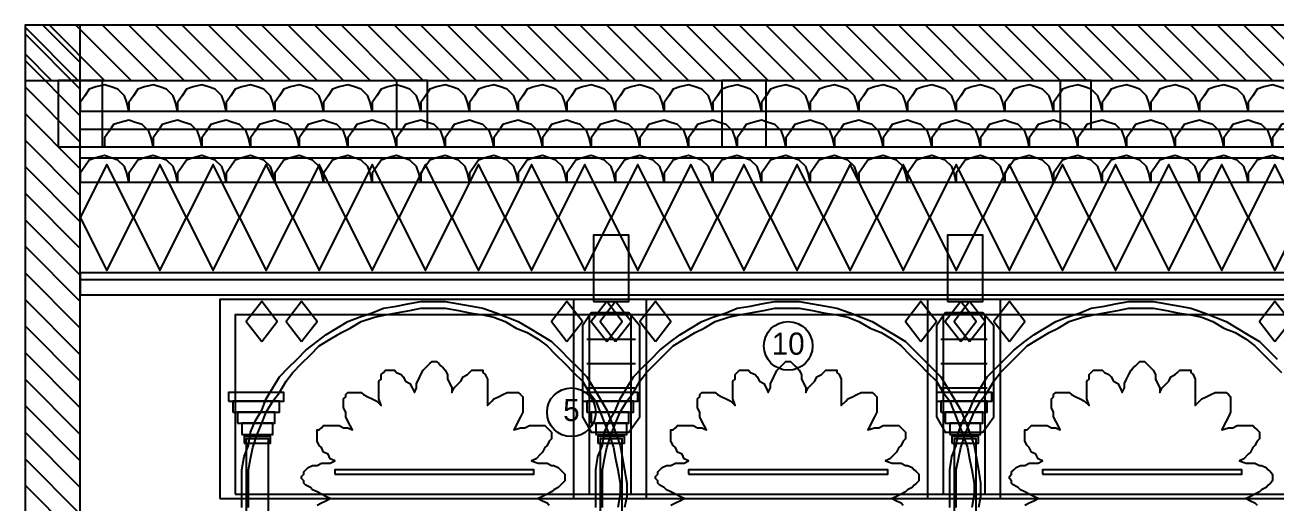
# Model space of a CAD drawing. Header units: metres. Extents: x 0 to 110, y 0 to 17.
# Drawn here: x 71.15 to 76.81, y 3.74 to 5.9 of the extents above; entities that cross this region are included whole.
import ezdxf
from ezdxf.enums import TextEntityAlignment as Align

# ---------------------------------------------------------------- set-up
doc = ezdxf.new("R2010")
doc.units = ezdxf.units.M
for name, color, linetype in [('A-ANNO', 2, 'CONTINUOUS'), ('A-HATCH', 8, 'CONTINUOUS'), ('A-WALL-CUT', 7, 'CONTINUOUS'), ('I-CEIL', 30, 'CONTINUOUS'), ('I-DECO', 8, 'CONTINUOUS'), ('I-FINE', 9, 'CONTINUOUS'), ('I-JOIN', 7, 'CONTINUOUS'), ('I-LIGHT', 2, 'CONTINUOUS')]:
    doc.layers.add(name, color=color, linetype=linetype)

msp = doc.modelspace()

# ---------------------------------------------------------------- linework, layer by layer
at = {"layer": 'A-ANNO'}
for centre in [(74.6, 4.45), (73.62, 4.15)]:
    msp.add_circle(centre, 0.11, dxfattribs=at)
at = {"layer": 'A-HATCH'}
for p, q in [((71.15, 5.89), (71.39, 5.65)), ((71.23, 5.9), (71.4, 5.73)), ((71.26, 5.9), (71.51, 5.65)), ((71.38, 5.9), (71.63, 5.65)), ((71.5, 5.9), (71.75, 5.65)), ((71.62, 5.9), (71.87, 5.65)), ((71.74, 5.9), (71.99, 5.65)), ((71.86, 5.9), (72.11, 5.65)), ((71.98, 5.9), (72.23, 5.65)), ((72.1, 5.9), (72.35, 5.65)), ((72.22, 5.9), (72.47, 5.65)), ((72.34, 5.9), (72.59, 5.65)), ((72.46, 5.9), (72.71, 5.65)), ((72.58, 5.9), (72.83, 5.65)), ((72.7, 5.9), (72.95, 5.65)), ((72.82, 5.9), (73.07, 5.65)), ((72.94, 5.9), (73.19, 5.65)), ((73.06, 5.9), (73.31, 5.65)), ((73.18, 5.9), (73.43, 5.65)), ((73.3, 5.9), (73.55, 5.65)), ((73.42, 5.9), (73.67, 5.65)), ((73.54, 5.9), (73.79, 5.65)), ((73.66, 5.9), (73.91, 5.65)), ((73.78, 5.9), (74.03, 5.65)), ((73.9, 5.9), (74.15, 5.65)), ((74.02, 5.9), (74.27, 5.65)), ((74.14, 5.9), (74.39, 5.65)), ((74.26, 5.9), (74.51, 5.65)), ((74.38, 5.9), (74.63, 5.65)), ((74.5, 5.9), (74.75, 5.65)), ((74.62, 5.9), (74.87, 5.65)), ((74.74, 5.9), (74.99, 5.65)), ((74.86, 5.9), (75.11, 5.65)), ((74.98, 5.9), (75.23, 5.65)), ((75.1, 5.9), (75.35, 5.65)), ((75.22, 5.9), (75.47, 5.65)), ((75.34, 5.9), (75.59, 5.65)), ((75.46, 5.9), (75.71, 5.65)), ((75.58, 5.9), (75.83, 5.65)), ((75.7, 5.9), (75.95, 5.65)), ((75.82, 5.9), (76.07, 5.65)), ((75.94, 5.9), (76.19, 5.65)), ((76.06, 5.9), (76.31, 5.65)), ((76.18, 5.9), (76.43, 5.65)), ((76.3, 5.9), (76.55, 5.65)), ((76.42, 5.9), (76.67, 5.65)), ((76.54, 5.9), (76.79, 5.65)), ((76.66, 5.9), (76.91, 5.65)), ((76.78, 5.9), (77.03, 5.65)), ((71.15, 5.86), (71.4, 5.61)), ((71.15, 5.77), (71.27, 5.65)), ((71.15, 5.74), (71.4, 5.49)), ((71.15, 5.62), (71.4, 5.37)), ((71.15, 5.5), (71.4, 5.25)), ((71.15, 5.38), (71.4, 5.13)), ((71.15, 5.26), (71.4, 5.01)), ((71.15, 5.14), (71.4, 4.89)), ((71.15, 5.02), (71.4, 4.77)), ((71.15, 4.9), (71.4, 4.65)), ((71.15, 4.78), (71.4, 4.53)), ((71.15, 4.66), (71.4, 4.41)), ((71.15, 4.54), (71.4, 4.29)), ((71.15, 4.42), (71.4, 4.17)), ((71.15, 4.3), (71.4, 4.05)), ((71.15, 4.18), (71.4, 3.93)), ((71.15, 4.06), (71.4, 3.81)), ((71.15, 3.94), (71.4, 3.69)), ((71.15, 3.82), (71.4, 3.57))]:
    msp.add_line(p, q, dxfattribs=at)
at = {"layer": 'A-WALL-CUT'}
for points in [[(71.15, 5.65), (83.65, 5.65), (83.65, 5.9), (71.15, 5.9)], [(71.15, 1.18), (71.4, 1.18), (71.4, 5.9), (71.15, 5.9)]]:
    msp.add_lwpolyline(points, close=True, dxfattribs=at)
at = {"layer": 'I-CEIL'}
for p, q in [((71.4, 5.43), (83.4, 5.43)), ((71.4, 5.35), (83.4, 5.35))]:
    msp.add_line(p, q, dxfattribs=at)
for points in [[(71.3, 5.35), (71.5, 5.35), (71.5, 5.65), (71.3, 5.65)], [(72.83, 5.43), (72.97, 5.43), (72.97, 5.65), (72.83, 5.65)], [(74.3, 5.35), (74.5, 5.35), (74.5, 5.65), (74.3, 5.65)], [(75.83, 5.43), (75.97, 5.43), (75.97, 5.65), (75.83, 5.65)]]:
    msp.add_lwpolyline(points, close=True, dxfattribs=at)
at = {"layer": 'I-DECO'}
for p, q in [((71.4, 5.3), (80.7, 5.3)), ((71.4, 4.75), (80.7, 4.75))]:
    msp.add_line(p, q, dxfattribs=at)
for points in [[(71.62, 5.51), (71.61, 5.55), (71.6, 5.58), (71.57, 5.61), (71.54, 5.62), (71.51, 5.63), (71.47, 5.62), (71.44, 5.61), (71.42, 5.58), (71.4, 5.55), (71.4, 5.51)], [(71.84, 5.51), (71.83, 5.55), (71.82, 5.58), (71.79, 5.61), (71.76, 5.62), (71.73, 5.63), (71.69, 5.62), (71.66, 5.61), (71.64, 5.58), (71.62, 5.55), (71.62, 5.51)], [(72.06, 5.51), (72.05, 5.55), (72.04, 5.58), (72.01, 5.61), (71.98, 5.62), (71.95, 5.63), (71.91, 5.62), (71.88, 5.61), (71.86, 5.58), (71.84, 5.55), (71.84, 5.51)], [(72.28, 5.51), (72.27, 5.55), (72.26, 5.58), (72.23, 5.61), (72.2, 5.62), (72.17, 5.63), (72.13, 5.62), (72.1, 5.61), (72.08, 5.58), (72.06, 5.55), (72.06, 5.51)], [(72.5, 5.51), (72.49, 5.55), (72.48, 5.58), (72.45, 5.61), (72.42, 5.62), (72.39, 5.63), (72.35, 5.62), (72.32, 5.61), (72.3, 5.58), (72.28, 5.55), (72.28, 5.51)], [(72.72, 5.51), (72.71, 5.55), (72.7, 5.58), (72.67, 5.61), (72.64, 5.62), (72.61, 5.63), (72.57, 5.62), (72.54, 5.61), (72.52, 5.58), (72.5, 5.55), (72.5, 5.51)], [(72.94, 5.51), (72.93, 5.55), (72.92, 5.58), (72.89, 5.61), (72.86, 5.62), (72.83, 5.63), (72.79, 5.62), (72.76, 5.61), (72.74, 5.58), (72.72, 5.55), (72.72, 5.51)], [(73.16, 5.51), (73.15, 5.55), (73.14, 5.58), (73.11, 5.61), (73.08, 5.62), (73.05, 5.63), (73.01, 5.62), (72.98, 5.61), (72.96, 5.58), (72.94, 5.55), (72.94, 5.51)], [(73.38, 5.51), (73.37, 5.55), (73.36, 5.58), (73.33, 5.61), (73.3, 5.62), (73.27, 5.63), (73.23, 5.62), (73.2, 5.61), (73.18, 5.58), (73.16, 5.55), (73.16, 5.51)], [(73.6, 5.51), (73.59, 5.55), (73.58, 5.58), (73.55, 5.61), (73.52, 5.62), (73.49, 5.63), (73.45, 5.62), (73.42, 5.61), (73.4, 5.58), (73.38, 5.55), (73.38, 5.51)], [(73.82, 5.51), (73.81, 5.55), (73.8, 5.58), (73.77, 5.61), (73.74, 5.62), (73.71, 5.63), (73.67, 5.62), (73.64, 5.61), (73.62, 5.58), (73.6, 5.55), (73.6, 5.51)], [(74.04, 5.51), (74.03, 5.55), (74.02, 5.58), (73.99, 5.61), (73.96, 5.62), (73.93, 5.63), (73.89, 5.62), (73.86, 5.61), (73.84, 5.58), (73.82, 5.55), (73.82, 5.51)], [(74.26, 5.51), (74.25, 5.55), (74.24, 5.58), (74.21, 5.61), (74.18, 5.62), (74.15, 5.63), (74.11, 5.62), (74.08, 5.61), (74.06, 5.58), (74.04, 5.55), (74.04, 5.51)], [(74.48, 5.51), (74.47, 5.55), (74.46, 5.58), (74.43, 5.61), (74.4, 5.62), (74.37, 5.63), (74.33, 5.62), (74.3, 5.61), (74.28, 5.58), (74.26, 5.55), (74.26, 5.51)], [(74.7, 5.51), (74.69, 5.55), (74.68, 5.58), (74.65, 5.61), (74.62, 5.62), (74.59, 5.63), (74.55, 5.62), (74.52, 5.61), (74.5, 5.58), (74.48, 5.55), (74.48, 5.51)], [(74.92, 5.51), (74.91, 5.55), (74.9, 5.58), (74.87, 5.61), (74.84, 5.62), (74.81, 5.63), (74.77, 5.62), (74.74, 5.61), (74.72, 5.58), (74.7, 5.55), (74.7, 5.51)], [(75.14, 5.51), (75.13, 5.55), (75.12, 5.58), (75.09, 5.61), (75.06, 5.62), (75.03, 5.63), (74.99, 5.62), (74.96, 5.61), (74.94, 5.58), (74.92, 5.55), (74.92, 5.51)], [(75.36, 5.51), (75.35, 5.55), (75.34, 5.58), (75.31, 5.61), (75.28, 5.62), (75.25, 5.63), (75.21, 5.62), (75.18, 5.61), (75.16, 5.58), (75.14, 5.55), (75.14, 5.51)], [(75.58, 5.51), (75.57, 5.55), (75.56, 5.58), (75.53, 5.61), (75.5, 5.62), (75.47, 5.63), (75.43, 5.62), (75.4, 5.61), (75.38, 5.58), (75.36, 5.55), (75.36, 5.51)], [(75.8, 5.51), (75.79, 5.55), (75.78, 5.58), (75.75, 5.61), (75.72, 5.62), (75.69, 5.63), (75.65, 5.62), (75.62, 5.61), (75.6, 5.58), (75.58, 5.55), (75.58, 5.51)], [(76.02, 5.51), (76.01, 5.55), (76, 5.58), (75.97, 5.61), (75.94, 5.62), (75.91, 5.63), (75.87, 5.62), (75.84, 5.61), (75.82, 5.58), (75.8, 5.55), (75.8, 5.51)], [(76.24, 5.51), (76.23, 5.55), (76.22, 5.58), (76.19, 5.61), (76.16, 5.62), (76.13, 5.63), (76.09, 5.62), (76.06, 5.61), (76.04, 5.58), (76.02, 5.55), (76.02, 5.51)], [(76.46, 5.51), (76.45, 5.55), (76.44, 5.58), (76.41, 5.61), (76.38, 5.62), (76.35, 5.63), (76.31, 5.62), (76.28, 5.61), (76.26, 5.58), (76.24, 5.55), (76.24, 5.51)], [(76.68, 5.51), (76.67, 5.55), (76.66, 5.58), (76.63, 5.61), (76.6, 5.62), (76.57, 5.63), (76.53, 5.62), (76.5, 5.61), (76.48, 5.58), (76.46, 5.55), (76.46, 5.51)], [(76.9, 5.51), (76.89, 5.55), (76.88, 5.58), (76.85, 5.61), (76.82, 5.62), (76.79, 5.63), (76.75, 5.62), (76.72, 5.61), (76.7, 5.58), (76.68, 5.55), (76.68, 5.51)], [(71.73, 5.35), (71.72, 5.39), (71.71, 5.42), (71.68, 5.45), (71.65, 5.46), (71.62, 5.47), (71.58, 5.46), (71.55, 5.45), (71.53, 5.42), (71.51, 5.39), (71.51, 5.35)], [(71.95, 5.35), (71.94, 5.39), (71.93, 5.42), (71.9, 5.45), (71.87, 5.46), (71.84, 5.47), (71.8, 5.46), (71.77, 5.45), (71.75, 5.42), (71.73, 5.39), (71.73, 5.35)], [(72.17, 5.35), (72.16, 5.39), (72.15, 5.42), (72.12, 5.45), (72.09, 5.46), (72.06, 5.47), (72.02, 5.46), (71.99, 5.45), (71.97, 5.42), (71.95, 5.39), (71.95, 5.35)], [(72.39, 5.35), (72.38, 5.39), (72.37, 5.42), (72.34, 5.45), (72.31, 5.46), (72.28, 5.47), (72.24, 5.46), (72.21, 5.45), (72.19, 5.42), (72.17, 5.39), (72.17, 5.35)], [(72.61, 5.35), (72.6, 5.39), (72.59, 5.42), (72.56, 5.45), (72.53, 5.46), (72.5, 5.47), (72.46, 5.46), (72.43, 5.45), (72.41, 5.42), (72.39, 5.39), (72.39, 5.35)], [(72.83, 5.35), (72.82, 5.39), (72.81, 5.42), (72.78, 5.45), (72.75, 5.46), (72.72, 5.47), (72.68, 5.46), (72.65, 5.45), (72.63, 5.42), (72.61, 5.39), (72.61, 5.35)], [(73.05, 5.35), (73.04, 5.39), (73.03, 5.42), (73, 5.45), (72.97, 5.46), (72.94, 5.47), (72.9, 5.46), (72.87, 5.45), (72.85, 5.42), (72.83, 5.39), (72.83, 5.35)], [(73.27, 5.35), (73.26, 5.39), (73.25, 5.42), (73.22, 5.45), (73.19, 5.46), (73.16, 5.47), (73.12, 5.46), (73.09, 5.45), (73.07, 5.42), (73.05, 5.39), (73.05, 5.35)], [(73.49, 5.35), (73.48, 5.39), (73.47, 5.42), (73.44, 5.45), (73.41, 5.46), (73.38, 5.47), (73.34, 5.46), (73.31, 5.45), (73.29, 5.42), (73.27, 5.39), (73.27, 5.35)], [(73.71, 5.35), (73.7, 5.39), (73.69, 5.42), (73.66, 5.45), (73.63, 5.46), (73.6, 5.47), (73.56, 5.46), (73.53, 5.45), (73.51, 5.42), (73.49, 5.39), (73.49, 5.35)], [(73.93, 5.35), (73.92, 5.39), (73.91, 5.42), (73.88, 5.45), (73.85, 5.46), (73.82, 5.47), (73.78, 5.46), (73.75, 5.45), (73.73, 5.42), (73.71, 5.39), (73.71, 5.35)], [(74.15, 5.35), (74.14, 5.39), (74.13, 5.42), (74.1, 5.45), (74.07, 5.46), (74.04, 5.47), (74, 5.46), (73.97, 5.45), (73.95, 5.42), (73.93, 5.39), (73.93, 5.35)], [(74.37, 5.35), (74.36, 5.39), (74.35, 5.42), (74.32, 5.45), (74.29, 5.46), (74.26, 5.47), (74.22, 5.46), (74.19, 5.45), (74.17, 5.42), (74.15, 5.39), (74.15, 5.35)], [(74.59, 5.35), (74.58, 5.39), (74.57, 5.42), (74.54, 5.45), (74.51, 5.46), (74.48, 5.47), (74.44, 5.46), (74.41, 5.45), (74.39, 5.42), (74.37, 5.39), (74.37, 5.35)], [(74.81, 5.35), (74.8, 5.39), (74.79, 5.42), (74.76, 5.45), (74.73, 5.46), (74.7, 5.47), (74.66, 5.46), (74.63, 5.45), (74.61, 5.42), (74.59, 5.39), (74.59, 5.35)], [(75.03, 5.35), (75.02, 5.39), (75.01, 5.42), (74.98, 5.45), (74.95, 5.46), (74.92, 5.47), (74.88, 5.46), (74.85, 5.45), (74.83, 5.42), (74.81, 5.39), (74.81, 5.35)], [(75.25, 5.35), (75.24, 5.39), (75.23, 5.42), (75.2, 5.45), (75.17, 5.46), (75.14, 5.47), (75.1, 5.46), (75.07, 5.45), (75.05, 5.42), (75.03, 5.39), (75.03, 5.35)], [(75.47, 5.35), (75.46, 5.39), (75.45, 5.42), (75.42, 5.45), (75.39, 5.46), (75.36, 5.47), (75.32, 5.46), (75.29, 5.45), (75.27, 5.42), (75.25, 5.39), (75.25, 5.35)], [(75.69, 5.35), (75.68, 5.39), (75.67, 5.42), (75.64, 5.45), (75.61, 5.46), (75.58, 5.47), (75.54, 5.46), (75.51, 5.45), (75.49, 5.42), (75.47, 5.39), (75.47, 5.35)], [(75.91, 5.35), (75.9, 5.39), (75.89, 5.42), (75.86, 5.45), (75.83, 5.46), (75.8, 5.47), (75.76, 5.46), (75.73, 5.45), (75.71, 5.42), (75.69, 5.39), (75.69, 5.35)], [(76.13, 5.35), (76.12, 5.39), (76.11, 5.42), (76.08, 5.45), (76.05, 5.46), (76.02, 5.47), (75.98, 5.46), (75.95, 5.45), (75.93, 5.42), (75.91, 5.39), (75.91, 5.35)], [(76.35, 5.35), (76.34, 5.39), (76.33, 5.42), (76.3, 5.45), (76.27, 5.46), (76.24, 5.47), (76.2, 5.46), (76.17, 5.45), (76.15, 5.42), (76.13, 5.39), (76.13, 5.35)], [(76.57, 5.35), (76.56, 5.39), (76.55, 5.42), (76.52, 5.45), (76.49, 5.46), (76.46, 5.47), (76.42, 5.46), (76.39, 5.45), (76.37, 5.42), (76.35, 5.39), (76.35, 5.35)], [(76.79, 5.35), (76.78, 5.39), (76.77, 5.42), (76.74, 5.45), (76.71, 5.46), (76.68, 5.47), (76.64, 5.46), (76.61, 5.45), (76.59, 5.42), (76.57, 5.39), (76.57, 5.35)], [(77.01, 5.35), (77, 5.39), (76.99, 5.42), (76.96, 5.45), (76.93, 5.46), (76.9, 5.47), (76.86, 5.46), (76.83, 5.45), (76.81, 5.42), (76.79, 5.39), (76.79, 5.35)], [(71.62, 5.19), (71.61, 5.23), (71.6, 5.26), (71.57, 5.29), (71.54, 5.3), (71.51, 5.31), (71.47, 5.3), (71.44, 5.29), (71.42, 5.26), (71.4, 5.23), (71.4, 5.19)], [(71.84, 5.19), (71.83, 5.23), (71.82, 5.26), (71.79, 5.29), (71.76, 5.3), (71.73, 5.31), (71.69, 5.3), (71.66, 5.29), (71.64, 5.26), (71.62, 5.23), (71.62, 5.19)], [(72.06, 5.19), (72.05, 5.23), (72.04, 5.26), (72.01, 5.29), (71.98, 5.3), (71.95, 5.31), (71.91, 5.3), (71.88, 5.29), (71.86, 5.26), (71.84, 5.23), (71.84, 5.19)], [(72.28, 5.19), (72.27, 5.23), (72.26, 5.26), (72.23, 5.29), (72.2, 5.3), (72.17, 5.31), (72.13, 5.3), (72.1, 5.29), (72.08, 5.26), (72.06, 5.23), (72.06, 5.19)], [(72.5, 5.19), (72.49, 5.23), (72.48, 5.26), (72.45, 5.29), (72.42, 5.3), (72.39, 5.31), (72.35, 5.3), (72.32, 5.29), (72.3, 5.26), (72.28, 5.23), (72.28, 5.19)], [(72.72, 5.19), (72.71, 5.23), (72.7, 5.26), (72.67, 5.29), (72.64, 5.3), (72.61, 5.31), (72.57, 5.3), (72.54, 5.29), (72.52, 5.26), (72.5, 5.23), (72.5, 5.19)], [(72.94, 5.19), (72.93, 5.23), (72.92, 5.26), (72.89, 5.29), (72.86, 5.3), (72.83, 5.31), (72.79, 5.3), (72.76, 5.29), (72.74, 5.26), (72.72, 5.23), (72.72, 5.19)], [(73.16, 5.19), (73.15, 5.23), (73.14, 5.26), (73.11, 5.29), (73.08, 5.3), (73.05, 5.31), (73.01, 5.3), (72.98, 5.29), (72.96, 5.26), (72.94, 5.23), (72.94, 5.19)], [(73.38, 5.19), (73.37, 5.23), (73.36, 5.26), (73.33, 5.29), (73.3, 5.3), (73.27, 5.31), (73.23, 5.3), (73.2, 5.29), (73.18, 5.26), (73.16, 5.23), (73.16, 5.19)], [(73.6, 5.19), (73.59, 5.23), (73.58, 5.26), (73.55, 5.29), (73.52, 5.3), (73.49, 5.31), (73.45, 5.3), (73.42, 5.29), (73.4, 5.26), (73.38, 5.23), (73.38, 5.19)], [(73.82, 5.19), (73.81, 5.23), (73.8, 5.26), (73.77, 5.29), (73.74, 5.3), (73.71, 5.31), (73.67, 5.3), (73.64, 5.29), (73.62, 5.26), (73.6, 5.23), (73.6, 5.19)], [(74.04, 5.19), (74.03, 5.23), (74.02, 5.26), (73.99, 5.29), (73.96, 5.3), (73.93, 5.31), (73.89, 5.3), (73.86, 5.29), (73.84, 5.26), (73.82, 5.23), (73.82, 5.19)], [(74.26, 5.19), (74.25, 5.23), (74.24, 5.26), (74.21, 5.29), (74.18, 5.3), (74.15, 5.31), (74.11, 5.3), (74.08, 5.29), (74.06, 5.26), (74.04, 5.23), (74.04, 5.19)], [(74.48, 5.19), (74.47, 5.23), (74.46, 5.26), (74.43, 5.29), (74.4, 5.3), (74.37, 5.31), (74.33, 5.3), (74.3, 5.29), (74.28, 5.26), (74.26, 5.23), (74.26, 5.19)], [(74.7, 5.19), (74.69, 5.23), (74.68, 5.26), (74.65, 5.29), (74.62, 5.3), (74.59, 5.31), (74.55, 5.3), (74.52, 5.29), (74.5, 5.26), (74.48, 5.23), (74.48, 5.19)], [(74.92, 5.19), (74.91, 5.23), (74.9, 5.26), (74.87, 5.29), (74.84, 5.3), (74.81, 5.31), (74.77, 5.3), (74.74, 5.29), (74.72, 5.26), (74.7, 5.23), (74.7, 5.19)], [(75.14, 5.19), (75.13, 5.23), (75.12, 5.26), (75.09, 5.29), (75.06, 5.3), (75.03, 5.31), (74.99, 5.3), (74.96, 5.29), (74.94, 5.26), (74.92, 5.23), (74.92, 5.19)], [(75.36, 5.19), (75.35, 5.23), (75.34, 5.26), (75.31, 5.29), (75.28, 5.3), (75.25, 5.31), (75.21, 5.3), (75.18, 5.29), (75.16, 5.26), (75.14, 5.23), (75.14, 5.19)], [(75.58, 5.19), (75.57, 5.23), (75.56, 5.26), (75.53, 5.29), (75.5, 5.3), (75.47, 5.31), (75.43, 5.3), (75.4, 5.29), (75.38, 5.26), (75.36, 5.23), (75.36, 5.19)], [(75.8, 5.19), (75.79, 5.23), (75.78, 5.26), (75.75, 5.29), (75.72, 5.3), (75.69, 5.31), (75.65, 5.3), (75.62, 5.29), (75.6, 5.26), (75.58, 5.23), (75.58, 5.19)], [(76.02, 5.19), (76.01, 5.23), (76, 5.26), (75.97, 5.29), (75.94, 5.3), (75.91, 5.31), (75.87, 5.3), (75.84, 5.29), (75.82, 5.26), (75.8, 5.23), (75.8, 5.19)], [(76.24, 5.19), (76.23, 5.23), (76.22, 5.26), (76.19, 5.29), (76.16, 5.3), (76.13, 5.31), (76.09, 5.3), (76.06, 5.29), (76.04, 5.26), (76.02, 5.23), (76.02, 5.19)], [(76.46, 5.19), (76.45, 5.23), (76.44, 5.26), (76.41, 5.29), (76.38, 5.3), (76.35, 5.31), (76.31, 5.3), (76.28, 5.29), (76.26, 5.26), (76.24, 5.23), (76.24, 5.19)], [(76.68, 5.19), (76.67, 5.23), (76.66, 5.26), (76.63, 5.29), (76.6, 5.3), (76.57, 5.31), (76.53, 5.3), (76.5, 5.29), (76.48, 5.26), (76.46, 5.23), (76.46, 5.19)], [(76.9, 5.19), (76.89, 5.23), (76.88, 5.26), (76.85, 5.29), (76.82, 5.3), (76.79, 5.31), (76.75, 5.3), (76.72, 5.29), (76.7, 5.26), (76.68, 5.23), (76.68, 5.19)]]:
    msp.add_lwpolyline(points, dxfattribs=at)
for points in [[(72.1, 3.78), (73.89, 3.78), (73.89, 4.59), (72.1, 4.59)], [(73.7, 3.78), (75.49, 3.78), (75.49, 4.59), (73.7, 4.59)], [(75.3, 3.78), (77.09, 3.78), (77.09, 4.59), (75.3, 4.59)], [(72.14, 4.01), (72.26, 4.01), (72.26, 4.04), (72.14, 4.04)], [(73.74, 4.01), (73.86, 4.01), (73.86, 4.04), (73.74, 4.04)], [(75.34, 4.01), (75.46, 4.01), (75.46, 4.04), (75.34, 4.04)]]:
    msp.add_lwpolyline(points, close=True, dxfattribs=at)
at = {"layer": 'I-FINE'}
for p, q in [((73.69, 4.48), (73.91, 4.48)), ((75.29, 4.48), (75.5, 4.48)), ((73.69, 4.37), (73.91, 4.37)), ((75.29, 4.37), (75.5, 4.37)), ((73.69, 4.26), (73.91, 4.26)), ((75.29, 4.26), (75.5, 4.26))]:
    msp.add_line(p, q, dxfattribs=at)
for points in [[(71.4, 5.03), (71.52, 4.79), (71.64, 5.03), (71.52, 5.27)], [(71.64, 5.03), (71.76, 4.79), (71.88, 5.03), (71.76, 5.27)], [(71.88, 5.03), (72, 4.79), (72.12, 5.03), (72, 5.27)], [(72.12, 5.03), (72.24, 4.79), (72.36, 5.03), (72.24, 5.27)], [(72.36, 5.03), (72.48, 4.79), (72.6, 5.03), (72.48, 5.27)], [(72.6, 5.03), (72.72, 4.79), (72.84, 5.03), (72.72, 5.27)], [(72.84, 5.03), (72.96, 4.79), (73.08, 5.03), (72.96, 5.27)], [(73.08, 5.03), (73.2, 4.79), (73.32, 5.03), (73.2, 5.27)], [(73.32, 5.03), (73.44, 4.79), (73.56, 5.03), (73.44, 5.27)], [(73.56, 5.03), (73.68, 4.79), (73.8, 5.03), (73.68, 5.27)], [(73.8, 5.03), (73.92, 4.79), (74.04, 5.03), (73.92, 5.27)], [(74.04, 5.03), (74.16, 4.79), (74.28, 5.03), (74.16, 5.27)], [(74.28, 5.03), (74.4, 4.79), (74.52, 5.03), (74.4, 5.27)], [(74.52, 5.03), (74.64, 4.79), (74.76, 5.03), (74.64, 5.27)], [(74.76, 5.03), (74.88, 4.79), (75, 5.03), (74.88, 5.27)], [(75, 5.03), (75.12, 4.79), (75.24, 5.03), (75.12, 5.27)], [(75.24, 5.03), (75.36, 4.79), (75.48, 5.03), (75.36, 5.27)], [(75.48, 5.03), (75.6, 4.79), (75.72, 5.03), (75.6, 5.27)], [(75.72, 5.03), (75.84, 4.79), (75.96, 5.03), (75.84, 5.27)], [(75.96, 5.03), (76.08, 4.79), (76.2, 5.03), (76.08, 5.27)], [(76.2, 5.03), (76.32, 4.79), (76.44, 5.03), (76.32, 5.27)], [(76.44, 5.03), (76.56, 4.79), (76.68, 5.03), (76.56, 5.27)], [(76.68, 5.03), (76.8, 4.79), (76.92, 5.03), (76.8, 5.27)], [(72.22, 4.47), (72.29, 4.56), (72.22, 4.65), (72.15, 4.56)], [(72.4, 4.47), (72.47, 4.56), (72.4, 4.65), (72.33, 4.56)], [(73.6, 4.47), (73.67, 4.56), (73.6, 4.65), (73.53, 4.56)], [(73.78, 4.47), (73.85, 4.56), (73.78, 4.65), (73.71, 4.56)], [(73.82, 4.47), (73.89, 4.56), (73.82, 4.65), (73.75, 4.56)], [(74, 4.47), (74.07, 4.56), (74, 4.65), (73.93, 4.56)], [(75.2, 4.47), (75.27, 4.56), (75.2, 4.65), (75.13, 4.56)], [(75.38, 4.47), (75.45, 4.56), (75.38, 4.65), (75.31, 4.56)], [(75.42, 4.47), (75.49, 4.56), (75.42, 4.65), (75.35, 4.56)], [(75.6, 4.47), (75.67, 4.56), (75.6, 4.65), (75.53, 4.56)], [(76.8, 4.47), (76.87, 4.56), (76.8, 4.65), (76.73, 4.56)]]:
    msp.add_lwpolyline(points, close=True, dxfattribs=at)
at = {"layer": 'I-JOIN'}
for p, q in [((71.4, 5.51), (80.7, 5.51)), ((71.4, 5.35), (80.7, 5.35)), ((71.4, 5.19), (80.7, 5.19))]:
    msp.add_line(p, q, dxfattribs=at)
for points in [[(71.4, 4.68), (80.7, 4.68), (80.7, 4.78), (71.4, 4.78)], [(72.03, 3.76), (73.96, 3.76), (73.96, 4.66), (72.03, 4.66)], [(73.63, 3.76), (75.56, 3.76), (75.56, 4.66), (73.63, 4.66)], [(75.23, 3.76), (77.16, 3.76), (77.16, 4.66), (75.23, 4.66)], [(72.07, 4.2), (72.32, 4.2), (72.32, 4.24), (72.07, 4.24)], [(72.09, 4.15), (72.3, 4.15), (72.3, 4.2), (72.09, 4.2)], [(73.67, 4.2), (73.92, 4.2), (73.92, 4.24), (73.67, 4.24)], [(73.69, 4.15), (73.9, 4.15), (73.9, 4.2), (73.69, 4.2)], [(75.27, 4.2), (75.52, 4.2), (75.52, 4.24), (75.27, 4.24)], [(75.29, 4.15), (75.5, 4.15), (75.5, 4.2), (75.29, 4.2)], [(72.11, 4.1), (72.28, 4.1), (72.28, 4.15), (72.11, 4.15)], [(73.71, 4.1), (73.88, 4.1), (73.88, 4.15), (73.71, 4.15)], [(75.31, 4.1), (75.48, 4.1), (75.48, 4.15), (75.31, 4.15)], [(72.13, 4.05), (72.27, 4.05), (72.27, 4.1), (72.13, 4.1)], [(73.73, 4.05), (73.87, 4.05), (73.87, 4.1), (73.73, 4.1)], [(75.33, 4.05), (75.47, 4.05), (75.47, 4.1), (75.33, 4.1)], [(72.15, 1.63), (72.25, 1.63), (72.25, 4.03), (72.15, 4.03)], [(73.75, 1.63), (73.85, 1.63), (73.85, 4.03), (73.75, 4.03)], [(75.35, 1.63), (75.45, 1.63), (75.45, 4.03), (75.35, 4.03)]]:
    msp.add_lwpolyline(points, close=True, dxfattribs=at)
for points in [[(72.13, 3.72), (72.13, 3.77), (72.13, 3.83), (72.13, 3.89), (72.14, 3.95), (72.16, 4), (72.17, 4.06), (72.19, 4.11), (72.22, 4.16), (72.24, 4.21), (72.27, 4.26), (72.3, 4.31), (72.34, 4.35), (72.38, 4.39), (72.42, 4.43), (72.47, 4.47), (72.51, 4.5), (72.56, 4.53), (72.61, 4.56), (72.66, 4.58), (72.72, 4.6), (72.77, 4.62), (72.83, 4.63), (72.88, 4.64), (72.94, 4.65), (73, 4.65), (73.05, 4.65), (73.11, 4.64), (73.17, 4.63), (73.22, 4.62), (73.28, 4.6), (73.33, 4.58), (73.38, 4.56), (73.43, 4.53), (73.48, 4.5), (73.53, 4.47), (73.57, 4.43), (73.61, 4.39), (73.65, 4.35), (73.69, 4.31), (73.72, 4.26), (73.75, 4.21), (73.78, 4.16), (73.8, 4.11), (73.82, 4.06), (73.84, 4), (73.85, 3.95), (73.86, 3.89), (73.87, 3.83), (73.87, 3.77), (73.86, 3.72)], [(73.73, 3.72), (73.73, 3.77), (73.73, 3.83), (73.73, 3.89), (73.74, 3.95), (73.76, 4), (73.77, 4.06), (73.79, 4.11), (73.82, 4.16), (73.84, 4.21), (73.87, 4.26), (73.9, 4.31), (73.94, 4.35), (73.98, 4.39), (74.02, 4.43), (74.07, 4.47), (74.11, 4.5), (74.16, 4.53), (74.21, 4.56), (74.26, 4.58), (74.32, 4.6), (74.37, 4.62), (74.43, 4.63), (74.48, 4.64), (74.54, 4.65), (74.6, 4.65), (74.65, 4.65), (74.71, 4.64), (74.77, 4.63), (74.82, 4.62), (74.88, 4.6), (74.93, 4.58), (74.98, 4.56), (75.03, 4.53), (75.08, 4.5), (75.13, 4.47), (75.17, 4.43), (75.21, 4.39), (75.25, 4.35), (75.29, 4.31), (75.32, 4.26), (75.35, 4.21), (75.38, 4.16), (75.4, 4.11), (75.42, 4.06), (75.44, 4), (75.45, 3.95), (75.46, 3.89), (75.47, 3.83), (75.47, 3.77), (75.46, 3.72)], [(75.33, 3.72), (75.33, 3.77), (75.33, 3.83), (75.33, 3.89), (75.34, 3.95), (75.36, 4), (75.37, 4.06), (75.39, 4.11), (75.42, 4.16), (75.44, 4.21), (75.47, 4.26), (75.5, 4.31), (75.54, 4.35), (75.58, 4.39), (75.62, 4.43), (75.67, 4.47), (75.71, 4.5), (75.76, 4.53), (75.81, 4.56), (75.86, 4.58), (75.92, 4.6), (75.97, 4.62), (76.03, 4.63), (76.08, 4.64), (76.14, 4.65), (76.2, 4.65), (76.25, 4.65), (76.31, 4.64), (76.37, 4.63), (76.42, 4.62), (76.48, 4.6), (76.53, 4.58), (76.58, 4.56), (76.63, 4.53), (76.68, 4.5), (76.73, 4.47), (76.77, 4.43), (76.81, 4.39)], [(72.16, 3.72), (72.16, 3.78), (72.16, 3.83), (72.16, 3.89), (72.17, 3.94), (72.18, 3.99), (72.2, 4.05), (72.22, 4.1), (72.24, 4.15), (72.27, 4.2), (72.3, 4.24), (72.33, 4.29), (72.36, 4.33), (72.4, 4.37), (72.44, 4.41), (72.48, 4.45), (72.53, 4.48), (72.58, 4.51), (72.62, 4.53), (72.67, 4.56), (72.73, 4.58), (72.78, 4.59), (72.83, 4.6), (72.89, 4.61), (72.94, 4.62), (73, 4.62), (73.05, 4.62), (73.11, 4.61), (73.16, 4.6), (73.22, 4.59), (73.27, 4.58), (73.32, 4.56), (73.37, 4.53), (73.42, 4.51), (73.47, 4.48), (73.51, 4.45), (73.55, 4.41), (73.59, 4.37), (73.63, 4.33), (73.67, 4.29), (73.7, 4.24), (73.73, 4.2), (73.75, 4.15), (73.77, 4.1), (73.79, 4.05), (73.81, 3.99), (73.82, 3.94), (73.83, 3.89), (73.84, 3.83), (73.84, 3.78), (73.83, 3.72)], [(73.76, 3.72), (73.76, 3.78), (73.76, 3.83), (73.76, 3.89), (73.77, 3.94), (73.78, 3.99), (73.8, 4.05), (73.82, 4.1), (73.84, 4.15), (73.87, 4.2), (73.9, 4.24), (73.93, 4.29), (73.96, 4.33), (74, 4.37), (74.04, 4.41), (74.08, 4.45), (74.13, 4.48), (74.18, 4.51), (74.22, 4.53), (74.27, 4.56), (74.33, 4.58), (74.38, 4.59), (74.43, 4.6), (74.49, 4.61), (74.54, 4.62), (74.6, 4.62), (74.65, 4.62), (74.71, 4.61), (74.76, 4.6), (74.82, 4.59), (74.87, 4.58), (74.92, 4.56), (74.97, 4.53), (75.02, 4.51), (75.07, 4.48), (75.11, 4.45), (75.15, 4.41), (75.19, 4.37), (75.23, 4.33), (75.27, 4.29), (75.3, 4.24), (75.33, 4.2), (75.35, 4.15), (75.37, 4.1), (75.39, 4.05), (75.41, 3.99), (75.42, 3.94), (75.43, 3.89), (75.44, 3.83), (75.44, 3.78), (75.43, 3.72)], [(75.36, 3.72), (75.36, 3.78), (75.36, 3.83), (75.36, 3.89), (75.37, 3.94), (75.38, 3.99), (75.4, 4.05), (75.42, 4.1), (75.44, 4.15), (75.47, 4.2), (75.5, 4.24), (75.53, 4.29), (75.56, 4.33), (75.6, 4.37), (75.64, 4.41), (75.68, 4.45), (75.73, 4.48), (75.78, 4.51), (75.82, 4.53), (75.87, 4.56), (75.93, 4.58), (75.98, 4.59), (76.03, 4.6), (76.09, 4.61), (76.14, 4.62), (76.2, 4.62), (76.25, 4.62), (76.31, 4.61), (76.36, 4.6), (76.42, 4.59), (76.47, 4.58), (76.52, 4.56), (76.57, 4.53), (76.62, 4.51), (76.67, 4.48), (76.71, 4.45), (76.75, 4.41), (76.79, 4.37), (76.83, 4.33)], [(72.47, 3.73), (72.49, 3.74), (72.51, 3.75), (72.53, 3.76), (72.51, 3.77), (72.49, 3.78), (72.47, 3.79), (72.45, 3.8), (72.44, 3.81), (72.42, 3.82), (72.41, 3.83), (72.41, 3.84), (72.4, 3.85), (72.4, 3.86), (72.41, 3.87), (72.41, 3.88), (72.42, 3.89), (72.43, 3.9), (72.45, 3.91), (72.47, 3.91), (72.49, 3.92), (72.51, 3.92), (72.53, 3.92), (72.55, 3.93), (72.53, 3.94), (72.52, 3.96), (72.5, 3.97), (72.49, 3.99), (72.48, 4), (72.47, 4.02), (72.47, 4.03), (72.47, 4.04), (72.47, 4.06), (72.47, 4.07), (72.48, 4.07), (72.49, 4.08), (72.5, 4.09), (72.51, 4.09), (72.53, 4.09), (72.55, 4.09), (72.57, 4.09), (72.59, 4.08), (72.61, 4.08), (72.63, 4.07), (72.62, 4.09), (72.61, 4.11), (72.6, 4.13), (72.6, 4.15), (72.59, 4.17), (72.59, 4.19), (72.59, 4.2), (72.59, 4.21), (72.6, 4.22), (72.6, 4.23), (72.61, 4.24), (72.62, 4.24), (72.64, 4.24), (72.65, 4.24), (72.67, 4.24), (72.68, 4.23), (72.7, 4.22), (72.72, 4.21), (72.74, 4.2), (72.76, 4.18), (72.75, 4.21), (72.75, 4.23), (72.75, 4.25), (72.75, 4.27), (72.75, 4.29), (72.76, 4.3), (72.76, 4.32), (72.77, 4.33), (72.78, 4.34), (72.79, 4.34), (72.8, 4.34), (72.81, 4.34), (72.82, 4.34), (72.83, 4.33), (72.85, 4.32), (72.86, 4.31), (72.87, 4.29), (72.89, 4.28), (72.9, 4.26), (72.91, 4.24), (72.92, 4.26), (72.92, 4.28), (72.93, 4.3), (72.94, 4.32), (72.95, 4.34), (72.96, 4.35), (72.97, 4.36), (72.98, 4.37), (72.99, 4.38), (73, 4.38), (73.01, 4.38), (73.02, 4.37), (73.03, 4.36), (73.04, 4.35), (73.05, 4.34), (73.06, 4.32), (73.06, 4.3), (73.07, 4.28), (73.08, 4.26), (73.08, 4.24), (73.09, 4.26), (73.11, 4.28), (73.12, 4.29), (73.13, 4.31), (73.15, 4.32), (73.16, 4.33), (73.17, 4.34), (73.19, 4.34), (73.2, 4.34), (73.21, 4.34), (73.22, 4.34), (73.22, 4.33), (73.23, 4.32), (73.24, 4.3), (73.24, 4.29), (73.24, 4.27), (73.24, 4.25), (73.24, 4.23), (73.24, 4.21), (73.24, 4.18), (73.26, 4.2), (73.27, 4.21), (73.29, 4.22), (73.31, 4.23), (73.33, 4.24), (73.34, 4.24), (73.36, 4.24), (73.37, 4.24), (73.38, 4.24), (73.39, 4.23), (73.4, 4.22), (73.4, 4.21), (73.4, 4.2), (73.4, 4.19), (73.4, 4.17), (73.4, 4.15), (73.39, 4.13), (73.38, 4.11), (73.37, 4.09), (73.36, 4.07), (73.39, 4.08), (73.41, 4.08), (73.43, 4.09), (73.45, 4.09), (73.47, 4.09), (73.48, 4.09), (73.5, 4.09), (73.51, 4.08), (73.52, 4.07), (73.52, 4.07), (73.53, 4.06), (73.53, 4.04), (73.53, 4.03), (73.52, 4.02), (73.51, 4), (73.5, 3.99), (73.49, 3.97), (73.48, 3.96), (73.46, 3.94), (73.44, 3.93), (73.47, 3.92), (73.49, 3.92), (73.51, 3.92), (73.53, 3.91), (73.54, 3.91), (73.56, 3.9), (73.57, 3.89), (73.58, 3.88), (73.59, 3.87), (73.59, 3.86), (73.59, 3.85), (73.59, 3.84), (73.58, 3.83), (73.57, 3.82), (73.56, 3.81), (73.54, 3.8), (73.53, 3.79), (73.51, 3.78), (73.49, 3.77), (73.47, 3.76), (73.49, 3.75), (73.51, 3.74), (73.52, 3.73)], [(74.07, 3.73), (74.09, 3.74), (74.11, 3.75), (74.13, 3.76), (74.11, 3.77), (74.09, 3.78), (74.07, 3.79), (74.05, 3.8), (74.04, 3.81), (74.02, 3.82), (74.01, 3.83), (74.01, 3.84), (74, 3.85), (74, 3.86), (74.01, 3.87), (74.01, 3.88), (74.02, 3.89), (74.03, 3.9), (74.05, 3.91), (74.07, 3.91), (74.09, 3.92), (74.11, 3.92), (74.13, 3.92), (74.15, 3.93), (74.13, 3.94), (74.12, 3.96), (74.1, 3.97), (74.09, 3.99), (74.08, 4), (74.07, 4.02), (74.07, 4.03), (74.07, 4.04), (74.07, 4.06), (74.07, 4.07), (74.08, 4.07), (74.09, 4.08), (74.1, 4.09), (74.11, 4.09), (74.13, 4.09), (74.15, 4.09), (74.17, 4.09), (74.19, 4.08), (74.21, 4.08), (74.23, 4.07), (74.22, 4.09), (74.21, 4.11), (74.2, 4.13), (74.2, 4.15), (74.19, 4.17), (74.19, 4.19), (74.19, 4.2), (74.19, 4.21), (74.2, 4.22), (74.2, 4.23), (74.21, 4.24), (74.22, 4.24), (74.24, 4.24), (74.25, 4.24), (74.27, 4.24), (74.28, 4.23), (74.3, 4.22), (74.32, 4.21), (74.34, 4.2), (74.36, 4.18), (74.35, 4.21), (74.35, 4.23), (74.35, 4.25), (74.35, 4.27), (74.35, 4.29), (74.36, 4.3), (74.36, 4.32), (74.37, 4.33), (74.38, 4.34), (74.39, 4.34), (74.4, 4.34), (74.41, 4.34), (74.42, 4.34), (74.43, 4.33), (74.45, 4.32), (74.46, 4.31), (74.47, 4.29), (74.49, 4.28), (74.5, 4.26), (74.51, 4.24), (74.52, 4.26), (74.52, 4.28), (74.53, 4.3), (74.54, 4.32), (74.55, 4.34), (74.56, 4.35), (74.57, 4.36), (74.58, 4.37), (74.59, 4.38), (74.6, 4.38), (74.61, 4.38), (74.62, 4.37), (74.63, 4.36), (74.64, 4.35), (74.65, 4.34), (74.66, 4.32), (74.66, 4.3), (74.67, 4.28), (74.68, 4.26), (74.68, 4.24), (74.69, 4.26), (74.71, 4.28), (74.72, 4.29), (74.73, 4.31), (74.75, 4.32), (74.76, 4.33), (74.77, 4.34), (74.79, 4.34), (74.8, 4.34), (74.81, 4.34), (74.82, 4.34), (74.82, 4.33), (74.83, 4.32), (74.84, 4.3), (74.84, 4.29), (74.84, 4.27), (74.84, 4.25), (74.84, 4.23), (74.84, 4.21), (74.84, 4.18), (74.86, 4.2), (74.87, 4.21), (74.89, 4.22), (74.91, 4.23), (74.93, 4.24), (74.94, 4.24), (74.96, 4.24), (74.97, 4.24), (74.98, 4.24), (74.99, 4.23), (75, 4.22), (75, 4.21), (75, 4.2), (75, 4.19), (75, 4.17), (75, 4.15), (74.99, 4.13), (74.98, 4.11), (74.97, 4.09), (74.96, 4.07), (74.99, 4.08), (75.01, 4.08), (75.03, 4.09), (75.05, 4.09), (75.07, 4.09), (75.08, 4.09), (75.1, 4.09), (75.11, 4.08), (75.12, 4.07), (75.12, 4.07), (75.13, 4.06), (75.13, 4.04), (75.13, 4.03), (75.12, 4.02), (75.11, 4), (75.1, 3.99), (75.09, 3.97), (75.08, 3.96), (75.06, 3.94), (75.04, 3.93), (75.07, 3.92), (75.09, 3.92), (75.11, 3.92), (75.13, 3.91), (75.14, 3.91), (75.16, 3.9), (75.17, 3.89), (75.18, 3.88), (75.19, 3.87), (75.19, 3.86), (75.19, 3.85), (75.19, 3.84), (75.18, 3.83), (75.17, 3.82), (75.16, 3.81), (75.14, 3.8), (75.13, 3.79), (75.11, 3.78), (75.09, 3.77), (75.07, 3.76), (75.09, 3.75), (75.11, 3.74), (75.12, 3.73)], [(75.67, 3.73), (75.69, 3.74), (75.71, 3.75), (75.73, 3.76), (75.71, 3.77), (75.69, 3.78), (75.67, 3.79), (75.65, 3.8), (75.64, 3.81), (75.62, 3.82), (75.61, 3.83), (75.61, 3.84), (75.6, 3.85), (75.6, 3.86), (75.61, 3.87), (75.61, 3.88), (75.62, 3.89), (75.63, 3.9), (75.65, 3.91), (75.67, 3.91), (75.69, 3.92), (75.71, 3.92), (75.73, 3.92), (75.75, 3.93), (75.73, 3.94), (75.72, 3.96), (75.7, 3.97), (75.69, 3.99), (75.68, 4), (75.67, 4.02), (75.67, 4.03), (75.67, 4.04), (75.67, 4.06), (75.67, 4.07), (75.68, 4.07), (75.69, 4.08), (75.7, 4.09), (75.71, 4.09), (75.73, 4.09), (75.75, 4.09), (75.77, 4.09), (75.79, 4.08), (75.81, 4.08), (75.83, 4.07), (75.82, 4.09), (75.81, 4.11), (75.8, 4.13), (75.8, 4.15), (75.79, 4.17), (75.79, 4.19), (75.79, 4.2), (75.79, 4.21), (75.8, 4.22), (75.8, 4.23), (75.81, 4.24), (75.82, 4.24), (75.84, 4.24), (75.85, 4.24), (75.87, 4.24), (75.88, 4.23), (75.9, 4.22), (75.92, 4.21), (75.94, 4.2), (75.96, 4.18), (75.95, 4.21), (75.95, 4.23), (75.95, 4.25), (75.95, 4.27), (75.95, 4.29), (75.96, 4.3), (75.96, 4.32), (75.97, 4.33), (75.98, 4.34), (75.99, 4.34), (76, 4.34), (76.01, 4.34), (76.02, 4.34), (76.03, 4.33), (76.05, 4.32), (76.06, 4.31), (76.07, 4.29), (76.09, 4.28), (76.1, 4.26), (76.11, 4.24), (76.12, 4.26), (76.12, 4.28), (76.13, 4.3), (76.14, 4.32), (76.15, 4.34), (76.16, 4.35), (76.17, 4.36), (76.18, 4.37), (76.19, 4.38), (76.2, 4.38), (76.21, 4.38), (76.22, 4.37), (76.23, 4.36), (76.24, 4.35), (76.25, 4.34), (76.26, 4.32), (76.26, 4.3), (76.27, 4.28), (76.28, 4.26), (76.28, 4.24), (76.29, 4.26), (76.31, 4.28), (76.32, 4.29), (76.33, 4.31), (76.35, 4.32), (76.36, 4.33), (76.37, 4.34), (76.39, 4.34), (76.4, 4.34), (76.41, 4.34), (76.42, 4.34), (76.42, 4.33), (76.43, 4.32), (76.44, 4.3), (76.44, 4.29), (76.44, 4.27), (76.44, 4.25), (76.44, 4.23), (76.44, 4.21), (76.44, 4.18), (76.46, 4.2), (76.47, 4.21), (76.49, 4.22), (76.51, 4.23), (76.53, 4.24), (76.54, 4.24), (76.56, 4.24), (76.57, 4.24), (76.58, 4.24), (76.59, 4.23), (76.6, 4.22), (76.6, 4.21), (76.6, 4.2), (76.6, 4.19), (76.6, 4.17), (76.6, 4.15), (76.59, 4.13), (76.58, 4.11), (76.57, 4.09), (76.56, 4.07), (76.59, 4.08), (76.61, 4.08), (76.63, 4.09), (76.65, 4.09), (76.67, 4.09), (76.68, 4.09), (76.7, 4.09), (76.71, 4.08), (76.72, 4.07), (76.72, 4.07), (76.73, 4.06), (76.73, 4.04), (76.73, 4.03), (76.72, 4.02), (76.71, 4), (76.7, 3.99), (76.69, 3.97), (76.68, 3.96), (76.66, 3.94), (76.64, 3.93), (76.67, 3.92), (76.69, 3.92), (76.71, 3.92), (76.73, 3.91), (76.74, 3.91), (76.76, 3.9), (76.77, 3.89), (76.78, 3.88), (76.79, 3.87), (76.79, 3.86), (76.79, 3.85), (76.79, 3.84), (76.78, 3.83), (76.77, 3.82), (76.76, 3.81), (76.74, 3.8), (76.73, 3.79), (76.71, 3.78), (76.69, 3.77), (76.67, 3.76), (76.69, 3.75), (76.71, 3.74), (76.72, 3.73)]]:
    msp.add_lwpolyline(points, dxfattribs=at)
at = {"layer": 'I-LIGHT'}
for points in [[(73.72, 4.65), (73.88, 4.65), (73.88, 4.95), (73.72, 4.95)], [(75.32, 4.65), (75.48, 4.65), (75.48, 4.95), (75.32, 4.95)], [(73.71, 4.6), (73.67, 4.54), (73.67, 4.13), (73.71, 4.06), (73.88, 4.06), (73.93, 4.13), (73.93, 4.54), (73.88, 4.6)], [(75.31, 4.6), (75.27, 4.54), (75.27, 4.13), (75.31, 4.06), (75.48, 4.06), (75.53, 4.13), (75.53, 4.54), (75.48, 4.6)], [(72.55, 3.87), (73.45, 3.87), (73.45, 3.89), (72.55, 3.89)], [(74.15, 3.87), (75.05, 3.87), (75.05, 3.89), (74.15, 3.89)], [(75.75, 3.87), (76.65, 3.87), (76.65, 3.89), (75.75, 3.89)]]:
    msp.add_lwpolyline(points, close=True, dxfattribs=at)

# ---------------------------------------------------------------- texts
at = {"layer": 'A-ANNO'}
for s, p in [('10', (74.6, 4.41)), ('5', (73.62, 4.11))]:
    msp.add_text(s, height=0.1, dxfattribs=at).set_placement(p, align=Align.CENTER)

doc.saveas('drawing.dxf')
